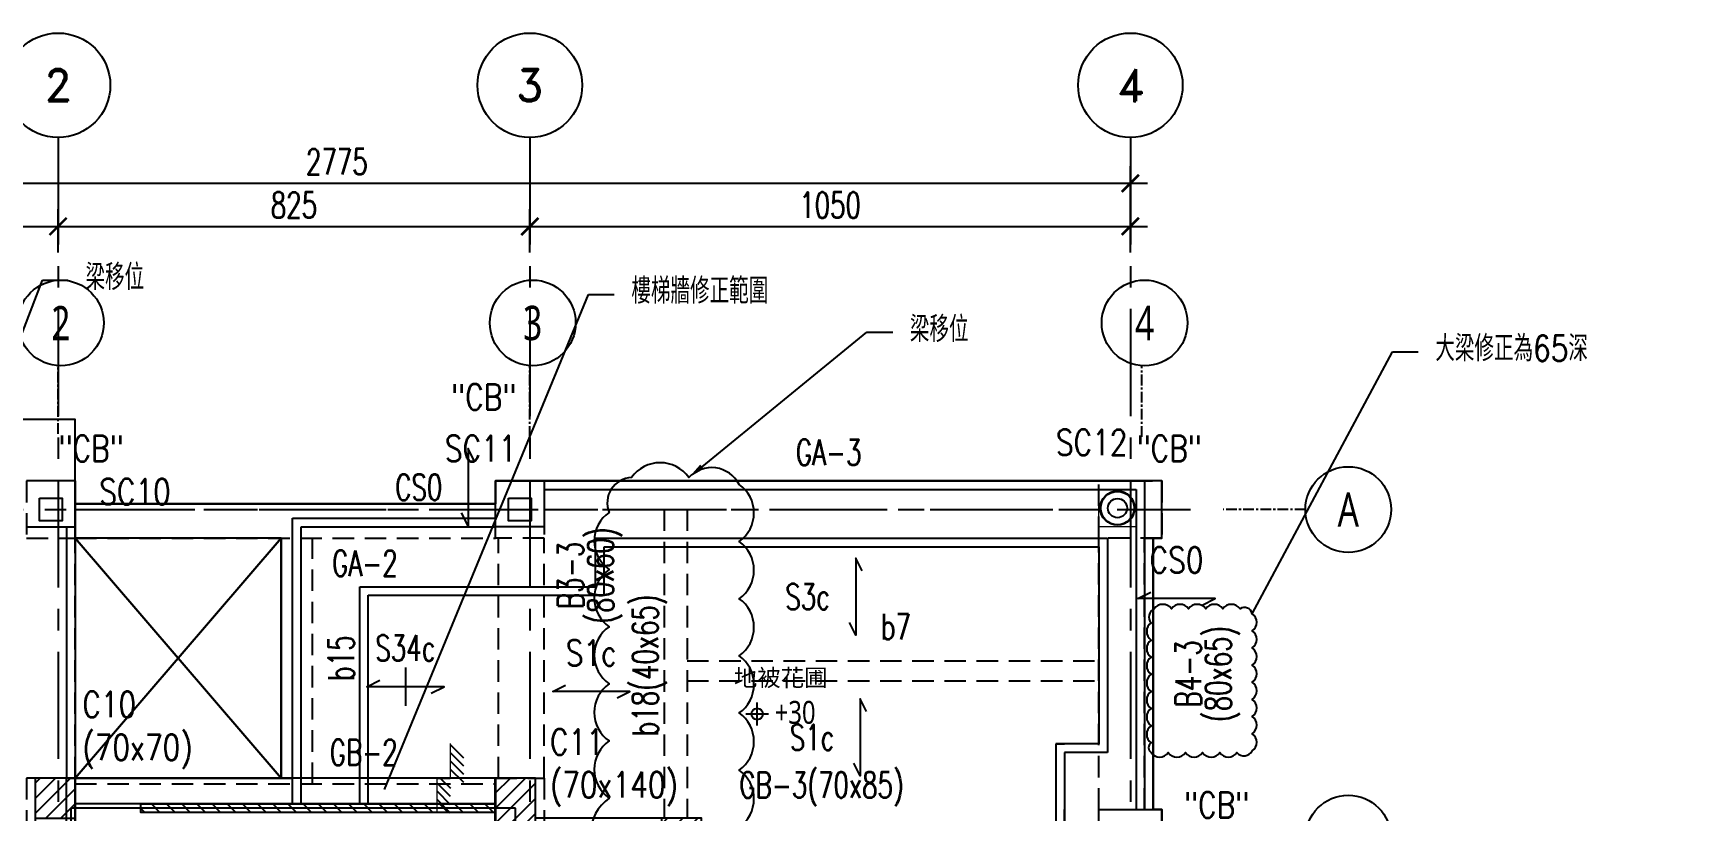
# Model space of a CAD drawing. Header units: millimetres. Extents: x -3377 to 119122, y -22007 to 15479.
# Drawn here: x 77318 to 80207, y 2357 to 3718 of the extents above; entities that cross this region are included whole.
import ezdxf
from ezdxf import colors
from ezdxf.entities.mleader import LeaderData, LeaderLine
from ezdxf.enums import TextEntityAlignment as Align
from ezdxf.math import Vec2, Vec3

# ---------------------------------------------------------------- set-up
doc = ezdxf.new("R2010")
doc.units = ezdxf.units.MM
doc.header["$LTSCALE"] = 150
doc.header["$MEASUREMENT"] = 0
doc.linetypes.add('CENTER', pattern=[2, 1.25, -0.25, 0.25, -0.25])
doc.linetypes.add('HIDDEN', pattern=[0.375, 0.25, -0.125])
doc.layers.get('0').update_dxf_attribs({"plot": 0})
doc.layers.add('+暫時', color=7, linetype='Continuous', lineweight=15)
for name, color, linetype, plot in [('AREA', 3, 'Continuous', False), ('S-ARCH', 252, 'Continuous', False), ('S-CLOUD_2022-0304', 4, 'Continuous', False), ('S-CLOUD_20220217(結構依建築圖2022-0216修改)', 4, 'Continuous', False)]:
    doc.layers.add(name, color=color, linetype=linetype, plot=plot)
for name, color, linetype in [('COL', 1, 'Continuous'), ('Col-Line', 8, 'CENTER'), ('GRID', 5, 'CENTER'), ('S-COL', 7, 'Continuous'), ('S-COLB', 4, 'HIDDEN'), ('S-CONCWALL', 30, 'Continuous'), ('S-GRID', 1, 'CENTER'), ('S-GRID-DIM', 2, 'Continuous'), ('S-GRID-T', 3, 'Continuous'), ('S-HATCH-COL', 13, 'Continuous'), ('S-HATCH-CONCWALL', 161, 'Continuous'), ('S-OPEN', 13, 'Continuous'), ('S-RCBMB', 3, 'HIDDEN'), ('S-RCBMG', 2, 'HIDDEN'), ('S-SLAB', 5, 'Continuous'), ('S-SLABT', 2, 'Continuous'), ('S-TEXTB', 3, 'Continuous'), ('S-TEXTC', 3, 'Continuous'), ('S-TEXTG', 2, 'Continuous'), ('S-THIN', 201, 'Continuous'), ('SYM', 3, 'Continuous'), ('TEXT', 2, 'Continuous'), ('WALL', 2, 'Continuous'), ('WALL2', 3, 'Continuous'), ('WALL3', 4, 'Continuous')]:
    doc.layers.add(name, color=color, linetype=linetype)
doc.styles.add('3E', font='simplex.shx', dxfattribs={"width": 0.8, "height": 45, "bigfont": 'dayus.shx'})
doc.styles.add('C1', font='', dxfattribs={"bigfont": 'japanese.shx'})
doc.styles.add('CD2', font='romand', dxfattribs={"height": 15})
doc.styles.add('CS4', font='romans.shx', dxfattribs={"width": 0.7, "height": 45, "bigfont": 'lsp.shx'})
doc.styles.add('HH', font='')
doc.styles.add('LSP', font='SIMPLEX.shx', dxfattribs={"width": 0.8, "bigfont": 'lsp.shx'})
doc.styles.get('C1').set_extended_font_data('微軟正黑體')
doc.styles.get('HH').set_extended_font_data('Microsoft JhengHei')
doc.dimstyles.new('DIM150', dxfattribs={"dimscale": 15, "dimtxt": 3, "dimasz": 2, "dimexe": 2, "dimexo": 2, "dimgap": 1, "dimtad": 1, "dimdec": 1, "dimdsep": 46, "dimtxsty": 'CS4', "dimblk1": 'ARCHTICK', "dimblk2": 'ARCHTICK', "dimsah": 1, "dimcen": 2, "dimdle": 2, "dimadec": 0, "dimazin": 0, "dimtfac": 1, "dimtdec": 1, "dimtmove": 0, "dimatfit": 3, "dimldrblk": 'TAA', "dimfxl": 0, "dimtolj": 1, "dimarcsym": 0})

# ---------------------------------------------------------------- blocks, each defined once
blk = doc.blocks.new('COL(2F-16F)')
for points in [[(-8365.9, -945.9), (-8255.9, -945.9), (-8255.9, -1045.9), (-8365.9, -1045.9)], [(-7380.9, -945.9), (-7465.9, -945.9), (-7465.9, -1045.9), (-7380.9, -1045.9)], [(-6645.9, -945.9), (-6560.9, -945.9), (-6560.9, -1045.9), (-6645.9, -1045.9)], [(-5590.9, -945.9), (-5480.9, -945.9), (-5480.9, -1045.9), (-5590.9, -1045.9)], [(-7380.9, -1465.9), (-7465.9, -1465.9), (-7465.9, -1605.9), (-7380.9, -1605.9)], [(-6645.9, -1465.9), (-6560.9, -1465.9), (-6560.9, -1605.9), (-6645.9, -1605.9)], [(-8365.9, -1510.9), (-8255.9, -1510.9), (-8255.9, -1610.9), (-8365.9, -1610.9)], [(-5590.9, -1520.9), (-5480.9, -1520.9), (-5480.9, -1620.9), (-5590.9, -1620.9)], [(-8365.9, -2245.9), (-8255.9, -2245.9), (-8255.9, -2345.9), (-8365.9, -2345.9)], [(-5590.9, -2260.9), (-5480.9, -2260.9), (-5480.9, -2360.9), (-5590.9, -2360.9)], [(-7465.9, -2290.9), (-7380.9, -2290.9), (-7380.9, -2430.9), (-7465.9, -2430.9)], [(-6645.9, -2290.9), (-6560.9, -2290.9), (-6560.9, -2430.9), (-6645.9, -2430.9)], [(-8365.9, -2835.9), (-8255.9, -2835.9), (-8255.9, -2935.9), (-8365.9, -2935.9)], [(-7350.9, -2835.9), (-7460.9, -2835.9), (-7460.9, -2935.9), (-7350.9, -2935.9)], [(-6695.9, -2835.9), (-6585.9, -2835.9), (-6585.9, -2935.9), (-6695.9, -2935.9)], [(-5590.9, -2835.9), (-5480.9, -2835.9), (-5480.9, -2935.9), (-5590.9, -2935.9)]]:
    blk.add_lwpolyline(points, close=True)
blk = doc.blocks.new('SG1')
at = {"layer": 'S-GRID-T'}
blk.add_circle((0, 6.09375), 6.09375, dxfattribs=at)
at = {"layer": 'S-GRID-T', "style": 'CD2'}
blk.add_attdef('GRID-BUB', text='', height=3.75, dxfattribs=at).set_placement((0, 6.09375), align=Align.MIDDLE_CENTER)
blk = doc.blocks.new('_ARCHTICK')
at = {"color": 0, "linetype": 'ByBlock', "const_width": 0.15}
blk.add_lwpolyline([(-0.5, -0.5), (0.5, 0.5)], dxfattribs=at)
blk = doc.blocks.new('*D71')
at = {"layer": 'DEFPOINTS', "color": 0, "transparency": 16777216}
for p in [(-5535.9, -424.9), (-8310.9, -500.6), (-5535.9, -500.6)]:
    blk.add_point(p, dxfattribs=at)
at = {"layer": 'S-GRID-DIM', "color": 0, "lineweight": -2, "transparency": 16777216}
for p, q in [((-8310.9, -470.6), (-8310.9, -394.9)), ((-5535.9, -470.6), (-5535.9, -394.9)), ((-8340.9, -424.9), (-5505.9, -424.9))]:
    blk.add_line(p, q, dxfattribs=at)
at = {"layer": 'S-GRID-DIM', "color": 0, "lineweight": -2, "transparency": 16777216, "xscale": 30, "yscale": 30, "zscale": 30, "rotation": 180}
blk.add_blockref('_ARCHTICK', (-8310.9, -424.9), dxfattribs=at)
at = {"layer": 'S-GRID-DIM', "color": 0, "lineweight": -2, "transparency": 16777216, "xscale": 30, "yscale": 30, "zscale": 30}
blk.add_blockref('_ARCHTICK', (-5535.9, -424.9), dxfattribs=at)
at = {"layer": 'S-GRID-DIM', "color": 0, "transparency": 16777216, "insert": (-6923.4, -387.4), "char_height": 45, "attachment_point": 5, "style": 'CS4'}
blk.add_mtext('\\A1;2775', dxfattribs=at)
blk = doc.blocks.new('TAA')
at = {"linetype": 'Continuous'}
blk.add_line((0, 0), (-1.663, 0), dxfattribs=at)
blk.add_solid([(-1.5, -0.25), (-1.5, 0.25), (0, 0)], dxfattribs=at)
blk = doc.blocks.new('*D72')
at = {"layer": 'DEFPOINTS', "color": 0, "transparency": 16777216}
for p in [(-7410.9, -500.6), (-8310.9, -576.2), (-7410.9, -576.2)]:
    blk.add_point(p, dxfattribs=at)
at = {"layer": 'S-GRID-DIM', "color": 0, "lineweight": -2, "transparency": 16777216}
for p, q in [((-8310.9, -546.2), (-8310.9, -470.6)), ((-7410.9, -546.2), (-7410.9, -470.6)), ((-8340.9, -500.6), (-7380.9, -500.6))]:
    blk.add_line(p, q, dxfattribs=at)
at = {"layer": 'S-GRID-DIM', "color": 0, "lineweight": -2, "transparency": 16777216, "xscale": 30, "yscale": 30, "zscale": 30, "rotation": 180}
blk.add_blockref('_ARCHTICK', (-8310.9, -500.6), dxfattribs=at)
at = {"layer": 'S-GRID-DIM', "color": 0, "lineweight": -2, "transparency": 16777216, "xscale": 30, "yscale": 30, "zscale": 30}
blk.add_blockref('_ARCHTICK', (-7410.9, -500.6), dxfattribs=at)
at = {"layer": 'S-GRID-DIM', "color": 0, "transparency": 16777216, "insert": (-7860.9, -463.1), "char_height": 45, "attachment_point": 5, "style": 'CS4'}
blk.add_mtext('\\A1;900', dxfattribs=at)
blk = doc.blocks.new('*D73')
at = {"layer": 'DEFPOINTS', "color": 0, "transparency": 16777216}
for p in [(-6585.9, -500.6), (-7410.9, -576.2), (-6585.9, -576.2)]:
    blk.add_point(p, dxfattribs=at)
at = {"layer": 'S-GRID-DIM', "color": 0, "lineweight": -2, "transparency": 16777216}
for p, q in [((-7410.9, -546.2), (-7410.9, -470.6)), ((-6585.9, -546.2), (-6585.9, -470.6)), ((-7440.9, -500.6), (-6555.9, -500.6))]:
    blk.add_line(p, q, dxfattribs=at)
at = {"layer": 'S-GRID-DIM', "color": 0, "lineweight": -2, "transparency": 16777216, "xscale": 30, "yscale": 30, "zscale": 30, "rotation": 180}
blk.add_blockref('_ARCHTICK', (-7410.9, -500.6), dxfattribs=at)
at = {"layer": 'S-GRID-DIM', "color": 0, "lineweight": -2, "transparency": 16777216, "xscale": 30, "yscale": 30, "zscale": 30}
blk.add_blockref('_ARCHTICK', (-6585.9, -500.6), dxfattribs=at)
at = {"layer": 'S-GRID-DIM', "color": 0, "transparency": 16777216, "insert": (-6998.4, -463.1), "char_height": 45, "attachment_point": 5, "style": 'CS4'}
blk.add_mtext('\\A1;825', dxfattribs=at)
blk = doc.blocks.new('*D74')
at = {"layer": 'DEFPOINTS', "color": 0, "transparency": 16777216}
for p in [(-5535.9, -500.6), (-6585.9, -576.2), (-5535.9, -576.2)]:
    blk.add_point(p, dxfattribs=at)
at = {"layer": 'S-GRID-DIM', "color": 0, "lineweight": -2, "transparency": 16777216}
for p, q in [((-6585.9, -546.2), (-6585.9, -470.6)), ((-5535.9, -546.2), (-5535.9, -470.6)), ((-6615.9, -500.6), (-5505.9, -500.6))]:
    blk.add_line(p, q, dxfattribs=at)
at = {"layer": 'S-GRID-DIM', "color": 0, "lineweight": -2, "transparency": 16777216, "xscale": 30, "yscale": 30, "zscale": 30, "rotation": 180}
blk.add_blockref('_ARCHTICK', (-6585.9, -500.6), dxfattribs=at)
at = {"layer": 'S-GRID-DIM', "color": 0, "lineweight": -2, "transparency": 16777216, "xscale": 30, "yscale": 30, "zscale": 30}
blk.add_blockref('_ARCHTICK', (-5535.9, -500.6), dxfattribs=at)
at = {"layer": 'S-GRID-DIM', "color": 0, "transparency": 16777216, "insert": (-6060.9, -463.1), "char_height": 45, "attachment_point": 5, "style": 'CS4'}
blk.add_mtext('\\A1;1050', dxfattribs=at)
blk = doc.blocks.new('COL(R1F)')
for points in [[(-7450.9, -1535.9), (-7380.9, -1535.9), (-7380.9, -1465.9), (-7450.9, -1465.9)], [(-6645.9, -1605.9), (-6575.9, -1605.9), (-6575.9, -1465.9), (-6645.9, -1465.9)], [(-6355.9, -1605.9), (-6285.9, -1605.9), (-6285.9, -1535.9), (-6355.9, -1535.9)], [(-6645.9, -2290.9), (-6575.9, -2290.9), (-6575.9, -2430.9), (-6645.9, -2430.9)], [(-6355.9, -2360.9), (-6285.9, -2360.9), (-6285.9, -2290.9), (-6355.9, -2290.9)], [(-7450.9, -2430.9), (-7380.9, -2430.9), (-7380.9, -2360.9), (-7450.9, -2360.9)]]:
    blk.add_lwpolyline(points, close=True)
blk = doc.blocks.new('WALL(R1F)')
for points in [[(-7265.9, -1510.9), (-6645.9, -1510.9), (-6645.9, -1525.9), (-7265.9, -1525.9)], [(-6575.9, -1590.9), (-6355.9, -1590.9), (-6355.9, -1605.9), (-6575.9, -1605.9)]]:
    blk.add_lwpolyline(points, close=True)
for points in [[(-6630.9, -1605.9), (-6618.4, -1605.9), (-6618.4, -1847.9), (-6630.9, -1847.9), (-6630.9, -1815.9), (-7265.9, -1815.9), (-7265.9, -1625.9), (-7250.9, -1625.9), (-7250.9, -1800.9), (-6630.9, -1800.9), (-6630.9, -1605.9)], [(-6340.9, -1605.9), (-6355.9, -1605.9), (-6355.9, -1832.9), (-6528.4, -1832.9), (-6528.4, -1847.9), (-6340.9, -1847.9), (-6340.9, -1605.9)], [(-7395.9, -2130.9), (-7110.9, -2130.9), (-7110.9, -2385.9), (-7380.9, -2385.9), (-7380.9, -2370.9), (-7125.9, -2370.9), (-7125.9, -2145.9), (-7380.9, -2145.9), (-7380.9, -2360.9), (-7395.9, -2360.9), (-7395.9, -2130.9)], [(-6885.9, -2210.9), (-6885.9, -2160.9), (-6633.4, -2160.9), (-6633.4, -2290.9), (-6618.4, -2290.9), (-6618.4, -2145.9), (-6900.9, -2145.9), (-6900.9, -2210.9), (-6885.9, -2210.9)], [(-6900.9, -2320.9), (-6885.9, -2320.9), (-6885.9, -2370.9), (-6645.9, -2370.9), (-6645.9, -2385.9), (-6900.9, -2385.9), (-6900.9, -2320.9)]]:
    blk.add_lwpolyline(points)
blk = doc.blocks.new('S-COL(R1)')
for points in [[(89439.8, 2904.2), (89479.8, 2904.2), (89479.8, 2864.2), (89439.8, 2864.2)], [(90259.8, 2904.2), (90299.8, 2904.2), (90299.8, 2864.2), (90259.8, 2864.2)], [(88552.3, 2339.2), (88592.3, 2339.2), (88592.3, 2299.2), (88552.3, 2299.2)], [(91327.3, 2329.2), (91367.3, 2329.2), (91367.3, 2289.2), (91327.3, 2289.2)], [(88552.3, 1604.2), (88592.3, 1604.2), (88592.3, 1564.2), (88552.3, 1564.2)], [(91327.3, 1589.2), (91367.3, 1589.2), (91367.3, 1549.2), (91327.3, 1549.2)], [(89457.3, 1014.2), (89497.3, 1014.2), (89497.3, 974.2), (89457.3, 974.2)], [(90222.3, 1014.2), (90262.3, 1014.2), (90262.3, 974.2), (90222.3, 974.2)]]:
    blk.add_lwpolyline(points, close=True)
for centre in [(88594.8, 2886.9), (91324.8, 2886.7), (88594.8, 991.7), (91324.8, 991.7)]:
    blk.add_circle(centre, 16.8)
blk = doc.blocks.new('高程(R1F)')
at = {"linetype": 'ByBlock'}
for p, q in [((-7276, -5799.6, 0), (-7276, -5850.4, 0)), ((-7250.6, -5825, 0), (-7301.4, -5825, 0))]:
    blk.add_line(p, q, dxfattribs=at)
blk.add_circle((-7276, -5825, 0), 12.5, dxfattribs=at)
at = {"layer": 'S-SLAB'}
blk.add_lwpolyline([(-7450.9, -5346), (-7450.9, -6311), (-6575.9, -6311), (-6575.9, -6241), (-6285.9, -6241), (-6285.9, -5416), (-6575.9, -5416), (-6575.9, -5346), (-7450.9, -5346)], dxfattribs=at)
at = {"linetype": 'Continuous', "style": 'CS4', "width": 0.7}
blk.add_text('+20', height=45, dxfattribs=at).set_placement((-7240.6, -5825, 0), align=Align.MIDDLE_LEFT)
blk = doc.blocks.new('NTSELCH1')
at = {"layer": 'S-THIN'}
for p, q in [((-2.5, 1.54), (-4.03, 0)), ((-1.54, 1.54), (-3.07, 0)), ((-0.58, 1.54), (-2.12, 0)), ((0, 1.16), (-1.18, -0.02)), ((1.05, 0), (-0.49, -1.54)), ((0, 1.54), (0, 0)), ((2.01, 0), (0.47, -1.54)), ((2.97, 0), (1.43, -1.54)), ((3.92, 0), (2.37, -1.55))]:
    blk.add_line(p, q, dxfattribs=at)
at = {"layer": 'S-THIN', "const_width": 0.169}
for points in [[(-4.07, 1.54), (0, 1.54)], [(4.07, 0), (0, 0)]]:
    blk.add_lwpolyline(points, dxfattribs=at)
blk = doc.blocks.new('A$C491E6EDE')
at = {"layer": '+暫時', "color": 252}
for p, q in [((985, 1265), (985, 1330)), ((985, 1330), (1050, 1330)), ((1050, 1330), (1050, 1265)), ((1050, 1265), (985, 1265))]:
    blk.add_line(p, q, dxfattribs=at)
at = {"color": 252}
for p, q in [((-805, 1452.5), (-1155, 1452.5)), ((-805, 1345), (-805, 1452.5)), ((1095, 1345), (1065, 1345)), ((1065, 1345), (1065, 1245)), ((1095, 1245), (1095, 1345)), ((-805, 1305), (-70, 1305)), ((-805, 1265), (-805, 825)), ((-445, 1245), (-805, 1245)), ((-445, 825), (-805, 1245)), ((-805, 825), (-445, 1245)), ((-445, 1245), (-445, 825)), ((1065, 1245), (1095, 1245)), ((1080, 1244.7), (1080, 770)), ((-815, 825), (-425, 825)), ((-71.4, 825), (-410, 825))]:
    blk.add_line(p, q, dxfattribs=at)
at = {"layer": 'AREA', "color": 252}
for p, q in [((-35, 772.5), (-812.5, 772.5)), ((-812.5, 772.5), (-812.5, -87.5)), ((-35, 692.5), (-35, 772.5))]:
    blk.add_line(p, q, dxfattribs=at)
at = {"layer": 'COL', "color": 252}
for p, q in [((-805, 1345), (-890, 1345)), ((-805, 1265), (-805, 1345)), ((-70, 1345), (15, 1345)), ((-70, 1265), (-70, 1345)), ((15, 1345), (15, 1265)), ((-890, 1265), (-805, 1265)), ((15, 1265), (-70, 1265)), ((-805, 825), (-875, 825)), ((-875, 825), (-875, 755)), ((-805, 755), (-805, 825)), ((-71.4, 825), (-71.4, 685)), ((0, 825), (-70, 825)), ((0, 685), (0, 825)), ((985, 770), (1095, 770)), ((985, 670), (985, 770)), ((1095, 770), (1095, 670))]:
    blk.add_line(p, q, dxfattribs=at)
at = {"layer": 'Col-Line', "color": 252, "linetype": 'ByBlock'}
for centre in [(-830, 1621.5), (-5, 1621.5), (1065, 1621.5), (1421.1, 1295), (1421.1, 720)]:
    blk.add_circle(centre, 75, dxfattribs=at)
at = {"layer": 'GRID', "color": 252, "ltscale": 0.1}
for p, q in [((-835, 1427.3), (-835, 1546.5)), ((-10, 1422.3), (-10, 1546.5)), ((1060, 1422.3), (1060, 1546.5)), ((1346.1, 1295), (1202.2, 1295))]:
    blk.add_line(p, q, dxfattribs=at)
at = {"layer": 'SYM', "color": 252}
for p, q in [((387.4, 917.3), (387.4, 957.3)), ((367.4, 937.3), (407.4, 937.3))]:
    blk.add_line(p, q, dxfattribs=at)
blk.add_circle((387.4, 937.3), 10, dxfattribs=at)
at = {"layer": 'WALL', "color": 252}
for p, q in [((-820, 825), (-805, 825)), ((-820, 470), (-820, 825)), ((-805, 825), (-805, 490)), ((-70, 780), (-690, 780)), ((-690, 765), (-690, 780))]:
    blk.add_line(p, q, dxfattribs=at)
for radius in [30, 29.2]:
    blk.add_circle((1017.5, 1297.5), radius, dxfattribs=at)
at = {"layer": 'WALL2', "color": 252}
for p, q in [((105, 1160), (105, 1245)), ((105, 1245), (1000, 1245)), ((1000, 1245), (1000, 870)), ((120, 1145), (120, 1230)), ((120, 1230), (985, 1230)), ((985, 1230), (985, 885)), ((-307.5, 780), (-307.5, 1160)), ((-307.5, 1160), (105, 1160)), ((-292.5, 780), (-292.5, 1145)), ((-292.5, 1145), (120, 1145)), ((910, 885), (910, 190)), ((910, 885), (925, 885)), ((985, 885), (910, 885)), ((1000, 870), (925, 870)), ((1000, 870), (925, 870)), ((985, 870), (925, 870)), ((925, 870), (925, 175)), ((925, 670), (925, 770))]:
    blk.add_line(p, q, dxfattribs=at)
at = {"layer": 'WALL3', "color": 252}
for p, q in [((-805, 1345), (-805, 825)), ((15, 1345), (1065, 1345)), ((15, 1330), (1050, 1330)), ((1050, 1330), (1050, 770)), ((1065, 1345), (1065, 770)), ((-425, 780), (-425, 1280)), ((-425, 1280), (-70, 1280)), ((-820, 1265), (-820, 825)), ((-410, 780), (-410, 1265)), ((-410, 1265), (-70, 1265)), ((1050, 1245), (1050, 870)), ((-690, 780), (-805, 780))]:
    blk.add_line(p, q, dxfattribs=at)
at = {"layer": 'Col-Line', "color": 252, "style": 'C1', "width": 0.75}
for s, p in [('2', (-830, 1621.5)), ('3', (-5, 1621.5)), ('4', (1065, 1621.5)), ('A', (1421.1, 1295))]:
    blk.add_text(s, height=60, dxfattribs=at).set_placement(p, align=Align.MIDDLE)
at = {"layer": 'SYM', "color": 252, "style": 'C1', "width": 0.8}
blk.add_text('+30', height=40, dxfattribs=at).set_placement((418.1, 940.1), align=Align.MIDDLE_LEFT)
at = {"layer": 'TEXT', "color": 252, "style": 'HH'}
blk.add_text('地被花圃', height=30, dxfattribs=at).set_placement((428.7, 985.7), align=Align.CENTER)
blk = doc.blocks.new('2022-0217')
blk.add_blockref('A$C491E6EDE', (66086.5, -6171))
blk = doc.blocks.new('_None')
blk = doc.blocks.new('LINE(2)')
at = {"layer": 'S-GRID'}
for points in [[(-7410.87, -344.9), (-7410.87, -3083.41)], [(-6585.87, -344.9), (-6585.87, -3083.41)], [(-5535.87, -344.9), (-5535.87, -3083.41)], [(-8859.11, -995.91), (-5430.87, -995.91)]]:
    blk.add_lwpolyline(points, dxfattribs=at)
at = {"layer": 'S-GRID-T', "xscale": 15, "yscale": 15, "zscale": 15}
for p, values in [((-7410.87, -344.9), {'GRID-BUB': '2'}), ((-6585.87, -344.9), {'GRID-BUB': '3'}), ((-5535.87, -344.9), {'GRID-BUB': '4'})]:
    blk.add_blockref('SG1', p, dxfattribs=at).add_auto_attribs(values)
at = {"layer": 'S-GRID-DIM'}
for base, p1, p2, picture, middle in [((-5535.87, -424.9), (-8310.87, -500.57), (-5535.87, -500.57), '*D71', (-6923.37, -387.4)), ((-7410.87, -500.57), (-8310.87, -576.23), (-7410.87, -576.23), '*D72', (-7860.87, -463.07)), ((-6585.87, -500.57), (-7410.87, -576.23), (-6585.87, -576.23), '*D73', (-6998.37, -463.07)), ((-5535.87, -500.57), (-6585.87, -576.23), (-5535.87, -576.23), '*D74', (-6060.87, -463.07))]:
    dim = blk.add_linear_dim(base=base, p1=p1, p2=p2, dimstyle='DIM150', dxfattribs=at)
    dim.commit()
    dim.dimension.update_dxf_attribs({"geometry": picture, "text_midpoint": middle})

msp = doc.modelspace()

# ---------------------------------------------------------------- hatches: boundary and pattern name
at = {"layer": 'S-HATCH-COL'}
h = msp.add_hatch(dxfattribs=at)
h.set_pattern_fill('ANSI31', color=256, scale=150, style=0)
h.set_pattern_definition([(45, (-12110.4, 0), (-13.258252, 13.258252), [])])
h.paths.add_polyline_path([(78126.93, 2274.16), (78196.93, 2274.16), (78196.93, 2414.16), (78126.93, 2414.16)])
h.paths.add_polyline_path([(77321.93, 2344.16), (77391.93, 2344.16), (77391.93, 2414.16), (77321.93, 2414.16)])
h.paths.add_polyline_path([(77321.93, 1449.16), (77391.93, 1449.16), (77391.93, 1519.16), (77321.93, 1519.16)])
h.paths.add_polyline_path([(78416.93, 2274.16), (78486.93, 2274.16), (78486.93, 2344.16), (78416.93, 2344.16)])
h.paths.add_polyline_path([(78416.93, 1519.16), (78486.93, 1519.16), (78486.93, 1589.16), (78416.93, 1589.16)])
h.paths.add_polyline_path([(78126.93, 1589.16), (78196.93, 1589.16), (78196.93, 1449.16), (78126.93, 1449.16)])
at = {"layer": 'S-HATCH-CONCWALL'}
h = msp.add_hatch(dxfattribs=at)
h.set_pattern_fill('ANSI31', color=256, scale=150, angle=90, style=0)
h.paths.add_polyline_path([(77376.93, 1749.16), (77661.93, 1749.16), (77661.93, 1494.16), (77391.93, 1494.16), (77391.93, 1509.16), (77646.93, 1509.16), (77646.93, 1734.16), (77391.93, 1734.16), (77391.93, 1519.16), (77376.93, 1519.16)])
h.paths.add_polyline_path([(77886.93, 1669.16), (77886.93, 1719.16), (78139.43, 1719.16), (78139.43, 1589.16), (78154.43, 1589.16), (78154.43, 1734.16), (77871.93, 1734.16), (77871.93, 1669.16)])
h.paths.add_polyline_path([(77871.93, 1559.16), (77886.93, 1559.16), (77886.93, 1509.16), (78126.93, 1509.16), (78126.93, 1494.16), (77871.93, 1494.16)])
h.paths.add_polyline_path([(77506.93, 2369.16), (78126.93, 2369.16), (78126.93, 2354.16), (77506.93, 2354.16)])
h.paths.add_polyline_path([(78141.93, 2274.16), (78154.43, 2274.16), (78154.43, 2032.17), (78141.93, 2032.17), (78141.93, 2064.16), (77506.93, 2064.16), (77506.93, 2254.16), (77521.93, 2254.16), (77521.93, 2079.16), (78141.93, 2079.16)])
h.paths.add_polyline_path([(78196.93, 2289.16), (78416.93, 2289.16), (78416.93, 2274.16), (78196.93, 2274.16)])
h.paths.add_polyline_path([(78431.93, 2274.16), (78416.93, 2274.16), (78416.93, 2047.17), (78244.43, 2047.17), (78244.43, 2032.17), (78431.93, 2032.17)])

# ---------------------------------------------------------------- linework, layer by layer
at = {"layer": 'S-CLOUD_2022-0304'}
msp.add_lwpolyline([(78325.61, 2255.29, 0.5205671), (78425.61, 2255.29, 0.5205671), (78525.61, 2255.29, 0.5205671), (78552.78, 2328.13, 0.5205671), (78552.78, 2428.13, 0.5205671), (78552.78, 2528.13, 0.5205671), (78552.78, 2628.13, 0.5205671), (78552.78, 2728.13, 0.5205671), (78552.78, 2828.13, 0.5205671), (78552.78, 2928.13, 0.5205671), (78464.72, 2940.07, 0.5205671), (78364.72, 2940.07, 0.5205671), (78325.61, 2879.17, 0.5205671), (78325.61, 2779.17, 0.5205671), (78325.61, 2679.17, 0.5205671), (78325.61, 2579.17, 0.5205671), (78325.61, 2479.17, 0.5205671), (78325.61, 2379.17, 0.5205671)], format="xyb", close=True, dxfattribs=at)
at = {"layer": 'S-CLOUD_20220217(結構依建築圖2022-0216修改)'}
msp.add_lwpolyline([(79273.27, 2458.84, 0.5205671), (79303.27, 2458.84, 0.5205671), (79333.27, 2458.84, 0.5205671), (79363.27, 2458.84, 0.5205671), (79393.27, 2458.84, 0.5205671), (79423.27, 2458.84, 0.5205671), (79450.2, 2461.91, 0.5205671), (79450.2, 2491.91, 0.5205671), (79450.2, 2521.91, 0.5205671), (79450.2, 2551.91, 0.5205671), (79450.2, 2581.91, 0.5205671), (79450.2, 2611.91, 0.5205671), (79450.2, 2641.91, 0.5205671), (79450.2, 2671.91, 0.5205671), (79450.2, 2701.91, 0.5205671), (79428.69, 2710.41, 0.5205671), (79398.69, 2710.41, 0.5205671), (79368.69, 2710.41, 0.5205671), (79338.69, 2710.41, 0.5205671), (79308.69, 2710.41, 0.5205671), (79278.69, 2710.41, 0.5205671), (79273.27, 2685.83, 0.5205671), (79273.27, 2655.83, 0.5205671), (79273.27, 2625.83, 0.5205671), (79273.27, 2595.83, 0.5205671), (79273.27, 2565.83, 0.5205671), (79273.27, 2535.83, 0.5205671), (79273.27, 2505.83, 0.5205671), (79273.27, 2475.83, 0.5205671)], format="xyb", close=True, dxfattribs=at)
at = {"layer": 'S-OPEN'}
for p, q in [((77751.93, 2834.16), (77391.93, 2414.16)), ((77391.93, 2834.16), (77751.93, 2414.16))]:
    msp.add_line(p, q, dxfattribs=at)
at = {"layer": 'S-RCBMB'}
for p, q in [((78421.93, 2884.16), (78421.93, 2344.16)), ((78461.93, 2884.16), (78461.93, 2344.16)), ((77771.93, 2404.16), (77771.93, 2834.16)), ((77806.93, 2404.16), (77806.93, 2834.16)), ((78461.93, 2619.16), (79181.93, 2619.16)), ((78461.93, 2584.16), (79181.93, 2584.16))]:
    msp.add_line(p, q, dxfattribs=at)
at = {"layer": 'S-RCBMG'}
for p, q in [((78211.93, 2934.16, 1.07), (79181.93, 2934.16, 1.07)), ((77391.93, 2884.16), (78126.93, 2884.16)), ((78211.93, 2884.16, 1.07), (79181.93, 2884.16, 1.07)), ((77391.93, 2414.16), (77391.93, 2834.16)), ((77391.93, 2834.16), (78126.93, 2834.16)), ((78131.93, 2414.16), (78131.93, 2834.16)), ((78211.93, 2414.16), (78211.93, 2834.16)), ((79181.93, 2359.16), (79181.93, 2834.16)), ((79261.93, 2359.16), (79261.93, 2834.16)), ((77391.93, 2404.16), (78126.93, 2404.16))]:
    msp.add_line(p, q, dxfattribs=at)
at = {"layer": 'S-SLAB'}
msp.add_lwpolyline([(79291.93, 2259.16), (79291.93, 2359.16), (79276.93, 2359.16), (79276.93, 2834.16), (79291.93, 2834.16), (79291.93, 2934.16), (78126.93, 2934.16), (78126.93, 2894.16), (78126.93, 2894.16), (77391.93, 2894.16), (77391.93, 2934.16), (77391.93, 2934.16), (77391.93, 3041.66), (77041.93, 3041.66)], dxfattribs=at)
msp.add_lwpolyline([(77751.93, 2834.16), (77391.93, 2834.16), (77391.93, 2414.16), (77751.93, 2414.16)], close=True, dxfattribs=at)
at = {"layer": 'S-SLABT', "color": 1}
msp.add_line((77969.43, 2607.91), (77969.43, 2540.41), dxfattribs=at)
for points in [[(78090.11, 2968.19), (78078.86, 2990.69), (78078.86, 2855.69), (78067.61, 2878.19)], [(78768.18, 2776.66), (78756.93, 2799.16), (78756.93, 2664.16), (78745.68, 2686.66)], [(79362.72, 2717.07), (79385.22, 2728.32), (79250.22, 2728.32), (79272.72, 2739.57)], [(78014.43, 2562.91), (78036.93, 2574.16), (77901.93, 2574.16), (77924.43, 2585.41)], [(78339.34, 2554.51), (78361.84, 2565.76), (78226.84, 2565.76), (78249.34, 2577.01)], [(78775.85, 2530.57), (78764.6, 2553.07), (78764.6, 2418.07), (78753.35, 2440.57)]]:
    msp.add_lwpolyline(points, dxfattribs=at)

# ---------------------------------------------------------------- block references
at = {"layer": 'S-ARCH'}
msp.add_blockref('2022-0217', (12110.4, 7760.14), dxfattribs=at)
at = {"layer": 'S-COL'}
for name, p in [('S-COL(R1)', (-12110.4, 0)), ('COL(R1F)', (84772.8, 3880.07))]:
    msp.add_blockref(name, p, dxfattribs=at)
at = {"layer": 'S-COLB'}
msp.add_blockref('COL(2F-16F)', (84772.8, 3880.07), dxfattribs=at)
at = {"layer": 'S-CONCWALL'}
msp.add_blockref('WALL(R1F)', (84772.8, 3880.07), dxfattribs=at)
at = {"layer": 'S-GRID'}
msp.add_blockref('LINE(2)', (84772.8, 3880.07), dxfattribs=at)
at = {"layer": 'S-THIN', "xscale": 15, "yscale": 15, "zscale": 15, "rotation": 90}
msp.add_blockref('NTSELCH1', (78047.68, 2414.16), dxfattribs=at)
at = {"layer": 'SYM'}
msp.add_blockref('高程(R1F)', (84772.8, 7760.14), dxfattribs=at)

# ---------------------------------------------------------------- texts
at = {"layer": 'S-SLABT', "color": 2, "style": 'CS4', "width": 0.7}
for s, p in [('CS0', (78033.86, 2900.69)), ('S3c', (78711.93, 2709.16)), ('S1c', (78719.6, 2463.07))]:
    msp.add_text(s, height=45, dxfattribs=at).set_placement(p, align=Align.RIGHT)
at = {"layer": 'S-SLABT', "color": 2}
for s, style, width, p in [('CS0', '3E', 0.8, (79317.72, 2773.32)), ('S34c', 'CS4', 0.7, (77969.43, 2619.16)), ('S1c', '3E', 0.8, (78294.34, 2610.76))]:
    msp.add_text(s, height=45, dxfattribs=dict(at, style=style, width=width)).set_placement(p, align=Align.CENTER)
at = {"layer": 'S-TEXTB', "linetype": 'Continuous', "style": 'CS4', "width": 0.7}
for s, p in [('b18(40x65)', (78391.93, 2611.66)), ('b15', (77856.93, 2624.16))]:
    msp.add_text(s, height=45, rotation=90, dxfattribs=at).set_placement(p, align=Align.MIDDLE)
msp.add_text('b7', height=45, dxfattribs=at).set_placement((78826.93, 2679.16), align=Align.MIDDLE)
at = {"layer": 'S-TEXTC', "style": 'CS4', "width": 0.8}
for s, p in [('"CB"', (78163.25, 3058.63)), ('SC11', (78163.29, 2968.46)), ('SC12', (79231.77, 2979.08)), ('SC10', (77558.99, 2892.91)), ('"CB"', (79444.77, 2344.86))]:
    msp.add_text(s, height=45, dxfattribs=at).set_placement(p, align=Align.RIGHT)
for s, p in [('"CB"', (77362.63, 2968.46)), ('"CB"', (79247.69, 2968.46)), ('C10', (77404.42, 2520.59)), ('(70x70)', (77404.42, 2445.59)), ('C11', (78222.08, 2455.09)), ('(70x140)', (78222.08, 2380.09))]:
    msp.add_text(s, height=45, dxfattribs=at).set_placement(p)
at = {"layer": 'S-TEXTG', "style": 'CS4', "width": 0.7}
for s, p in [('GA-3', (78709.43, 2984.16)), ('GA-2', (77898.44, 2790.13)), ('GB-3(70x85)', (78696.93, 2399.16, -0.54))]:
    msp.add_text(s, height=45, dxfattribs=at).set_placement(p, align=Align.MIDDLE)
msp.add_text('GB-2', height=45, dxfattribs=at).set_placement((77836.93, 2459.16, 0), align=Align.MIDDLE_LEFT)
at = {"layer": 'S-TEXTG', "char_height": 45, "attachment_point": 5, "rotation": 90, "line_spacing_factor": 0.7, "style": 'CS4'}
for s, insert in [('{\\W0.7;B3-3\\P(80x60)}', (78291.93, 2768.85)), ('B4-3\\P(80x65)', (79371.93, 2596.66))]:
    msp.add_mtext(s, dxfattribs=dict(at, insert=insert))

# ---------------------------------------------------------------- leaders
at = {"layer": 'S-CLOUD_2022-0304'}
ml = msp.add_multileader_mtext('Standard', dxfattribs=at)
ml.set_content('梁移位', color=256, style='LSP')
ml.set_leader_properties(color=256)
ml.build(insert=Vec2(0, 0))
ml.multileader.update_dxf_attribs({"text_left_attachment_type": 2, "text_right_attachment_type": 2, "dogleg_length": 3, "arrow_head_size": 30, "scale": 15})
ctx = ml.context
ctx.base_point, ctx.scale, ctx.char_height, ctx.arrow_head_size, ctx.landing_gap_size, ctx.plane_origin = Vec3(77379.85, 3285.77), 15, 45, 30, 30, Vec3(77100.62, 2676.41)
ctx.left_attachment, ctx.right_attachment = 2, 2
notes = []
notes.append((ctx, [(0, (1, 1, 0), (77334.85, 3285.77), (1, 0), 45, [(0, [(77100.62, 2676.41)], 0, [])])]))
ctx.mtext.insert, ctx.mtext.flow_direction = Vec3(77409.85, 3313.34), 5
ml = msp.add_multileader_mtext('Standard', dxfattribs=at)
ml.set_content('梁移位', color=256, style='LSP')
ml.set_leader_properties(color=256)
ml.build(insert=Vec2(0, 0))
ml.multileader.update_dxf_attribs({"text_left_attachment_type": 2, "text_right_attachment_type": 2, "dogleg_length": 3, "arrow_head_size": 30, "scale": 15})
ctx = ml.context
ctx.base_point, ctx.scale, ctx.char_height, ctx.arrow_head_size, ctx.landing_gap_size, ctx.plane_origin = Vec3(78821.43, 3194.68), 15, 45, 30, 30, Vec3(78464.72, 2940.07)
ctx.left_attachment, ctx.right_attachment = 2, 2
notes.append((ctx, [(0, (1, 1, 0), (78776.43, 3194.68), (1, 0), 45, [(0, [(78464.72, 2940.07)], 0, [])])]))
ctx.mtext.insert, ctx.mtext.flow_direction = Vec3(78851.43, 3222.25), 5
at = {"layer": 'S-CLOUD_20220217(結構依建築圖2022-0216修改)'}
ml = msp.add_multileader_mtext('Standard', dxfattribs=at)
ml.set_content('樓梯牆修正範圍', color=256, style='LSP')
ml.set_leader_properties(color=256)
ml.set_arrow_properties(name='NONE')
ml.build(insert=Vec2(0, 0))
ml.multileader.update_dxf_attribs({"text_left_attachment_type": 2, "text_right_attachment_type": 2, "dogleg_length": 3, "arrow_head_size": 30, "scale": 15})
ctx = ml.context
ctx.base_point, ctx.scale, ctx.char_height, ctx.arrow_head_size, ctx.landing_gap_size, ctx.plane_origin = Vec3(78334.39, 3260.45), 15, 45, 30, 30, Vec3(77932.83, 2394.32)
ctx.left_attachment, ctx.right_attachment = 2, 2
notes.append((ctx, [(0, (1, 1, 0), (78289.39, 3260.45), (1, 0), 45, [(0, [(77932.83, 2394.32)], 0, [])])]))
ctx.mtext.insert, ctx.mtext.flow_direction = Vec3(78364.39, 3289.43), 5
ml = msp.add_multileader_mtext('Standard', dxfattribs=at)
ml.set_content('大梁修正為65深', color=256, style='LSP')
ml.set_leader_properties(color=256)
ml.set_arrow_properties(name='NONE')
ml.build(insert=Vec2(0, 0))
ml.multileader.update_dxf_attribs({"text_left_attachment_type": 2, "text_right_attachment_type": 2, "dogleg_length": 3, "arrow_head_size": 30, "scale": 15})
ctx = ml.context
ctx.base_point, ctx.scale, ctx.char_height, ctx.arrow_head_size, ctx.landing_gap_size, ctx.plane_origin = Vec3(79740.22, 3160.37), 15, 45, 30, 30, Vec3(79450.2, 2701.91)
ctx.left_attachment, ctx.right_attachment = 2, 2
notes.append((ctx, [(0, (1, 1, 0), (79695.22, 3160.37), (1, 0), 45, [(0, [(79450.2, 2701.91)], 0, [])])]))
ctx.mtext.insert, ctx.mtext.flow_direction = Vec3(79770.22, 3188.69), 5
for ctx, leaders in notes:
    for number, flags, end, landing, length, lines in leaders:
        leader = LeaderData()
        leader.index, (leader.has_last_leader_line, leader.has_dogleg_vector, leader.attachment_direction) = number, flags
        leader.last_leader_point, leader.dogleg_vector, leader.dogleg_length = Vec3(end), Vec3(landing), length
        for number, points, colour, breaks in lines:
            line = LeaderLine()
            line.index, line.vertices, line.color, line.breaks = number, Vec3.list(points), colors.encode_raw_color(colour), breaks
            leader.lines.append(line)
        ctx.leaders.append(leader)

doc.saveas('drawing.dxf')
